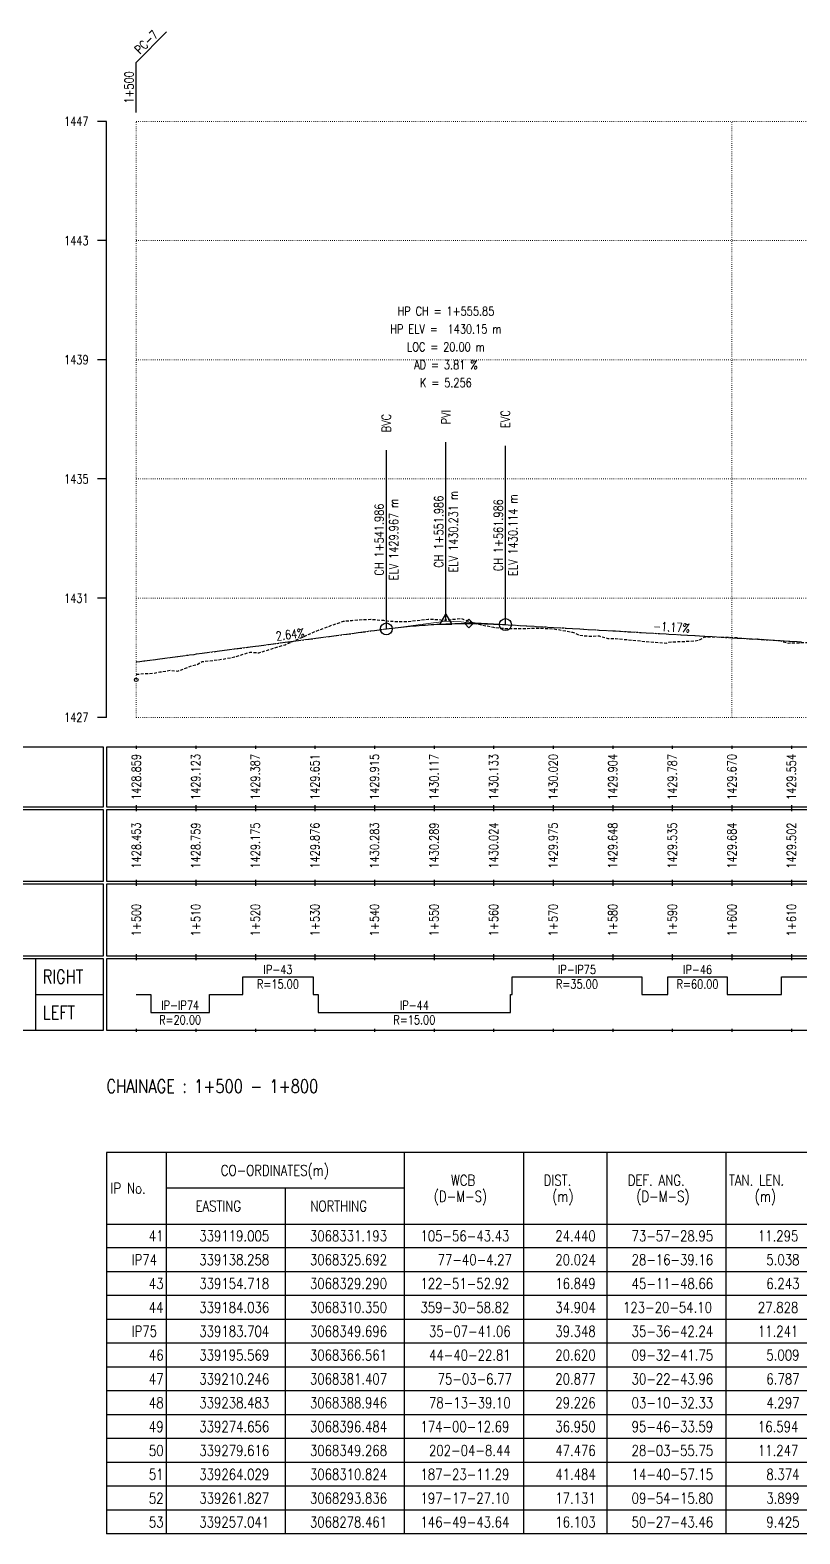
# Model space of a CAD drawing. Extents: x 337736 to 342002, y 3067251 to 3069533.
# Drawn here: x 340257.6 to 340386.8, y 3067250.7 to 3067503.1 of the extents above; entities that cross this region are included whole.
import ezdxf
from ezdxf.enums import TextEntityAlignment as Align

# ---------------------------------------------------------------- set-up
doc = ezdxf.new("R2010")
doc.units = 0
doc.header["$MEASUREMENT"] = 0
for name, pattern in [('Center', [2, 1.25, -0.25, 0.25, -0.25]), ('Dashed', [0.75, 0.5, -0.25]), ('Dot', [0.25, 0, -0.25])]:
    doc.linetypes.add(name, pattern=pattern)
for name, color, linetype, lineweight in [('Chainage Range', 7, 'Continuous', 25), ('Grids', 9, 'Dot', 13), ('PipeCulvert', 6, 'Continuous', 30), ('Vertical Alignment', 5, 'Center', 30), ('VIP Line', 2, 'Continuous', 5)]:
    doc.layers.add(name, color=color, linetype=linetype, lineweight=lineweight)
for name, color, linetype in [('Chainage_TXT', 7, 'Continuous'), ('DesignRL_TXT', 5, 'Continuous'), ('ExistRL_TXT', 3, 'Continuous'), ('GL', 3, 'Dashed'), ('Grade Text', 7, 'Continuous'), ('HC_Data', 7, 'Continuous'), ('HL Point', 2, 'Continuous'), ('Horizontal Alignment', 7, 'Continuous'), ('Remark', 7, 'Continuous'), ('Scale Line', 1, 'Continuous'), ('Title Box Text', 7, 'Continuous'), ('TitleBox', 7, 'Continuous'), ('VIP Mark', 7, 'Continuous')]:
    doc.layers.add(name, color=color, linetype=linetype)
doc.styles.get("Standard").update_dxf_attribs({"font": 'simplex.shx'})

msp = doc.modelspace()

# ---------------------------------------------------------------- linework, layer by layer
at = {"layer": 'GL', "flags": 128}
msp.add_lwpolyline([(340275.39, 3067395), (340276.02, 3067395), (340276.66, 3067395.08), (340276.81, 3067395.08), (340278.23, 3067395.14), (340279.38, 3067395.35), (340281.09, 3067395.63), (340282.37, 3067395.5), (340285.09, 3067396.52), (340285.51, 3067396.53), (340286.48, 3067397.11), (340288.96, 3067397.37), (340290.23, 3067397.55), (340291.88, 3067397.88), (340294.54, 3067398.68), (340295.39, 3067398.61), (340295.97, 3067398.57), (340297.58, 3067399.09), (340300.37, 3067399.92), (340301.77, 3067400.51), (340301.81, 3067400.53), (340305.57, 3067402.2), (340308.19, 3067403.18), (340310.18, 3067403.87), (340311.66, 3067404), (340312.66, 3067404.12), (340314.78, 3067404.19), (340315.39, 3067404.15), (340316.9, 3067404.02), (340318.11, 3067403.86), (340320.67, 3067403.8), (340324.41, 3067404.2), (340326.19, 3067404.17), (340326.8, 3067404.03), (340327.38, 3067404.08), (340329.95, 3067404.33), (340330.39, 3067404.16), (340332.31, 3067403.48), (340335.39, 3067402.85), (340336.83, 3067402.7), (340337.81, 3067402.63), (340340.84, 3067402.65), (340340.9, 3067402.65), (340340.94, 3067402.64), (340342.45, 3067402.73), (340345.42, 3067402.61), (340348.65, 3067402.02), (340349.85, 3067401.52), (340351.29, 3067401.37), (340353.1, 3067401.4), (340354.54, 3067400.99), (340355.39, 3067400.97), (340355.88, 3067400.96), (340361, 3067400.47), (340364.37, 3067400.21), (340364.78, 3067400.38), (340367.93, 3067400.51), (340369.24, 3067400.57), (340369.98, 3067400.74), (340370.84, 3067401.25), (340372.8, 3067401.23), (340375.39, 3067401.16), (340376.28, 3067401.13), (340378.77, 3067400.87), (340379.67, 3067400.91), (340383.42, 3067400.61), (340384.88, 3067400.18), (340385.13, 3067400.24), (340387.06, 3067400.27), (340389.61, 3067400.29), (340391.1, 3067400.35), (340392.41, 3067400.38), (340393.51, 3067400.78), (340395.11, 3067400.54), (340395.39, 3067400.57), (340396.73, 3067400.7), (340399.17, 3067401.66), (340403.02, 3067402.27), (340404.68, 3067402.53), (340406.26, 3067402.74), (340407.7, 3067403.51), (340409.63, 3067403.57), (340410.82, 3067403.69), (340412.35, 3067404.25), (340415.39, 3067404.35), (340416.47, 3067404.38), (340417.79, 3067405.31), (340417.87, 3067405.36), (340422.27, 3067407.3), (340424.94, 3067407.35), (340426.02, 3067407.66), (340426.74, 3067408.15), (340428.13, 3067409.42), (340429.94, 3067410.15), (340431.24, 3067410.25), (340433.21, 3067411.12), (340435.39, 3067412.27), (340437.75, 3067413.52), (340441.76, 3067416.19), (340443.46, 3067418.09), (340447.3, 3067421.84), (340451.09, 3067421.03), (340451.26, 3067421.21), (340451.46, 3067421.26), (340452.32, 3067424.27), (340455.39, 3067424.25), (340455.49, 3067424.25), (340458.05, 3067423.71), (340458.38, 3067423.58), (340459.69, 3067424.41), (340461.1, 3067425.3), (340464.17, 3067424.56), (340464.43, 3067424.61), (340465.21, 3067426.14), (340466.72, 3067427.17), (340470.34, 3067427.77), (340471.25, 3067428.25), (340472.38, 3067429.96), (340474.24, 3067430.88), (340475.39, 3067430.34), (340475.79, 3067430.15), (340477.77, 3067430.6), (340478.85, 3067431.58), (340481.47, 3067430.97), (340483.56, 3067430.99), (340484.43, 3067431.14), (340486.91, 3067431.04), (340494.09, 3067432.06), (340495.39, 3067432.2), (340496.51, 3067432.3), (340498.87, 3067432.5), (340500.37, 3067432.61), (340502.5, 3067432.88), (340502.62, 3067433.23), (340504.91, 3067433.54), (340505.7, 3067433.38), (340507.28, 3067433.98), (340509.28, 3067434.74), (340509.35, 3067434.77), (340512.54, 3067436.21), (340514, 3067437.06), (340515.32, 3067437.81), (340515.39, 3067437.85), (340518.5, 3067439.62), (340519.98, 3067440.24), (340520.34, 3067440.46), (340526.4, 3067444.41), (340528.96, 3067446.24), (340529.13, 3067446.35), (340533.15, 3067448.87), (340535.39, 3067449.84), (340535.78, 3067450.01), (340536.7, 3067450.52), (340540.04, 3067452.93), (340542.3, 3067454.42), (340543.24, 3067455.25), (340544.18, 3067455.92), (340547.32, 3067458.09), (340547.78, 3067458.51), (340548.68, 3067459.08), (340551.9, 3067460.81)], dxfattribs=at)
at = {"layer": 'Grids'}
for p, q in [((340275.39, 3067487.73), (340575.39, 3067487.73)), ((340275.39, 3067387.73), (340275.39, 3067487.73)), ((340375.39, 3067387.73), (340375.39, 3067487.73)), ((340275.39, 3067467.73), (340575.39, 3067467.73)), ((340275.39, 3067447.73), (340575.39, 3067447.73)), ((340275.39, 3067427.73), (340575.39, 3067427.73)), ((340275.39, 3067407.73), (340575.39, 3067407.73)), ((340275.39, 3067387.73), (340575.39, 3067387.73))]:
    msp.add_line(p, q, dxfattribs=at)
at = {"layer": 'HC_Data'}
for p, q in [((340280.39, 3067314.73), (340280.39, 3067302.73)), ((340320.39, 3067314.73), (340320.39, 3067302.73)), ((340340.39, 3067314.73), (340340.39, 3067302.73)), ((340354.39, 3067314.73), (340354.39, 3067302.73)), ((340374.39, 3067314.73), (340374.39, 3067302.73)), ((340320.39, 3067308.73), (340280.39, 3067308.73)), ((340300.39, 3067308.73), (340300.39, 3067302.73)), ((340270.39, 3067302.73), (340270.39, 3067250.73)), ((340280.39, 3067302.73), (340280.39, 3067250.73)), ((340300.39, 3067302.73), (340300.39, 3067250.73)), ((340320.39, 3067302.73), (340320.39, 3067250.73)), ((340340.39, 3067302.73), (340340.39, 3067250.73)), ((340354.39, 3067302.73), (340354.39, 3067250.73)), ((340374.39, 3067302.73), (340374.39, 3067250.73)), ((340502.39, 3067298.73), (340270.39, 3067298.73)), ((340502.39, 3067294.73), (340270.39, 3067294.73)), ((340502.39, 3067290.73), (340270.39, 3067290.73)), ((340502.39, 3067286.73), (340270.39, 3067286.73)), ((340502.39, 3067282.73), (340270.39, 3067282.73)), ((340502.39, 3067278.73), (340270.39, 3067278.73)), ((340502.39, 3067274.73), (340270.39, 3067274.73)), ((340502.39, 3067270.73), (340270.39, 3067270.73)), ((340502.39, 3067266.73), (340270.39, 3067266.73)), ((340502.39, 3067262.73), (340270.39, 3067262.73)), ((340502.39, 3067258.73), (340270.39, 3067258.73)), ((340502.39, 3067254.73), (340270.39, 3067254.73)), ((340502.39, 3067250.73), (340270.39, 3067250.73))]:
    msp.add_line(p, q, dxfattribs=at)
msp.add_lwpolyline([(340270.39, 3067314.73), (340270.39, 3067302.73), (340502.39, 3067302.73), (340502.39, 3067314.73), (340270.39, 3067314.73)], dxfattribs=at)
at = {"layer": 'HL Point'}
msp.add_lwpolyline([(340330.54, 3067403.48), (340331.24, 3067404.19), (340331.95, 3067403.48), (340331.24, 3067402.78), (340330.54, 3067403.48)], dxfattribs=at)
at = {"layer": 'Horizontal Alignment'}
msp.add_lwpolyline([(340275.39, 3067341.23), (340277.83, 3067341.23), (340277.83, 3067338.23), (340287.7, 3067338.23), (340287.7, 3067341.23), (340293.27, 3067341.23), (340293.27, 3067344.23), (340305.1, 3067344.23), (340305.1, 3067341.23), (340305.93, 3067341.23), (340305.93, 3067338.23), (340338.23, 3067338.23), (340338.23, 3067341.23), (340338.5, 3067341.23), (340338.5, 3067344.23), (340360.26, 3067344.23), (340360.26, 3067341.23), (340364.63, 3067341.23), (340364.63, 3067344.23), (340374.62, 3067344.23), (340374.62, 3067341.23), (340383.7, 3067341.23), (340383.7, 3067344.23), (340396.96, 3067344.23)], dxfattribs=at)
at = {"layer": 'PipeCulvert'}
msp.add_circle((340275.39, 3067394.03), 0.3, dxfattribs=at)
at = {"layer": 'Remark'}
for p, q in [((340275.39, 3067497.63), (340280.48, 3067502.73)), ((340275.39, 3067489.23), (340275.39, 3067497.63))]:
    msp.add_line(p, q, dxfattribs=at)
at = {"layer": 'Scale Line'}
for p, q in [((340270.39, 3067487.73), (340268.89, 3067487.73)), ((340270.39, 3067387.73), (340270.39, 3067487.73)), ((340270.39, 3067467.73), (340268.89, 3067467.73)), ((340270.39, 3067447.73), (340268.89, 3067447.73)), ((340270.39, 3067427.73), (340268.89, 3067427.73)), ((340270.39, 3067407.73), (340268.89, 3067407.73)), ((340270.39, 3067387.73), (340268.89, 3067387.73))]:
    msp.add_line(p, q, dxfattribs=at)
at = {"layer": 'TitleBox'}
for p, q in [((340275.39, 3067382.98), (340275.39, 3067382.48)), ((340285.39, 3067382.98), (340285.39, 3067382.48)), ((340295.39, 3067382.98), (340295.39, 3067382.48)), ((340305.39, 3067382.98), (340305.39, 3067382.48)), ((340315.39, 3067382.98), (340315.39, 3067382.48)), ((340325.39, 3067382.98), (340325.39, 3067382.48)), ((340335.39, 3067382.98), (340335.39, 3067382.48)), ((340345.39, 3067382.98), (340345.39, 3067382.48)), ((340355.39, 3067382.98), (340355.39, 3067382.48)), ((340365.39, 3067382.98), (340365.39, 3067382.48)), ((340375.39, 3067382.98), (340375.39, 3067382.48)), ((340385.39, 3067382.98), (340385.39, 3067382.48)), ((340275.39, 3067372.98), (340275.39, 3067372.48)), ((340275.39, 3067372.48), (340275.39, 3067371.98)), ((340285.39, 3067372.98), (340285.39, 3067372.48)), ((340285.39, 3067372.48), (340285.39, 3067371.98)), ((340295.39, 3067372.98), (340295.39, 3067372.48)), ((340295.39, 3067372.48), (340295.39, 3067371.98)), ((340305.39, 3067372.98), (340305.39, 3067372.48)), ((340305.39, 3067372.48), (340305.39, 3067371.98)), ((340315.39, 3067372.98), (340315.39, 3067372.48)), ((340315.39, 3067372.48), (340315.39, 3067371.98)), ((340325.39, 3067372.98), (340325.39, 3067372.48)), ((340325.39, 3067372.48), (340325.39, 3067371.98)), ((340335.39, 3067372.98), (340335.39, 3067372.48)), ((340335.39, 3067372.48), (340335.39, 3067371.98)), ((340345.39, 3067372.98), (340345.39, 3067372.48)), ((340345.39, 3067372.48), (340345.39, 3067371.98)), ((340355.39, 3067372.98), (340355.39, 3067372.48)), ((340355.39, 3067372.48), (340355.39, 3067371.98)), ((340365.39, 3067372.98), (340365.39, 3067372.48)), ((340365.39, 3067372.48), (340365.39, 3067371.98)), ((340375.39, 3067372.98), (340375.39, 3067372.48)), ((340375.39, 3067372.48), (340375.39, 3067371.98)), ((340385.39, 3067372.98), (340385.39, 3067372.48)), ((340385.39, 3067372.48), (340385.39, 3067371.98)), ((340275.39, 3067360.48), (340275.39, 3067359.98)), ((340275.39, 3067359.98), (340275.39, 3067359.48)), ((340285.39, 3067360.48), (340285.39, 3067359.98)), ((340285.39, 3067359.98), (340285.39, 3067359.48)), ((340295.39, 3067360.48), (340295.39, 3067359.98)), ((340295.39, 3067359.98), (340295.39, 3067359.48)), ((340305.39, 3067360.48), (340305.39, 3067359.98)), ((340305.39, 3067359.98), (340305.39, 3067359.48)), ((340315.39, 3067360.48), (340315.39, 3067359.98)), ((340315.39, 3067359.98), (340315.39, 3067359.48)), ((340325.39, 3067360.48), (340325.39, 3067359.98)), ((340325.39, 3067359.98), (340325.39, 3067359.48)), ((340335.39, 3067360.48), (340335.39, 3067359.98)), ((340335.39, 3067359.98), (340335.39, 3067359.48)), ((340345.39, 3067360.48), (340345.39, 3067359.98)), ((340345.39, 3067359.98), (340345.39, 3067359.48)), ((340355.39, 3067360.48), (340355.39, 3067359.98)), ((340355.39, 3067359.98), (340355.39, 3067359.48)), ((340365.39, 3067360.48), (340365.39, 3067359.98)), ((340365.39, 3067359.98), (340365.39, 3067359.48)), ((340375.39, 3067360.48), (340375.39, 3067359.98)), ((340375.39, 3067359.98), (340375.39, 3067359.48)), ((340385.39, 3067360.48), (340385.39, 3067359.98)), ((340385.39, 3067359.98), (340385.39, 3067359.48)), ((340258.56, 3067335.23), (340258.56, 3067347.23)), ((340275.39, 3067347.98), (340275.39, 3067347.48)), ((340275.39, 3067347.48), (340275.39, 3067346.98)), ((340285.39, 3067347.98), (340285.39, 3067347.48)), ((340285.39, 3067347.48), (340285.39, 3067346.98)), ((340295.39, 3067347.98), (340295.39, 3067347.48)), ((340295.39, 3067347.48), (340295.39, 3067346.98)), ((340305.39, 3067347.98), (340305.39, 3067347.48)), ((340305.39, 3067347.48), (340305.39, 3067346.98)), ((340315.39, 3067347.98), (340315.39, 3067347.48)), ((340315.39, 3067347.48), (340315.39, 3067346.98)), ((340325.39, 3067347.98), (340325.39, 3067347.48)), ((340325.39, 3067347.48), (340325.39, 3067346.98)), ((340335.39, 3067347.98), (340335.39, 3067347.48)), ((340335.39, 3067347.48), (340335.39, 3067346.98)), ((340345.39, 3067347.98), (340345.39, 3067347.48)), ((340345.39, 3067347.48), (340345.39, 3067346.98)), ((340355.39, 3067347.98), (340355.39, 3067347.48)), ((340355.39, 3067347.48), (340355.39, 3067346.98)), ((340365.39, 3067347.98), (340365.39, 3067347.48)), ((340365.39, 3067347.48), (340365.39, 3067346.98)), ((340375.39, 3067347.98), (340375.39, 3067347.48)), ((340375.39, 3067347.48), (340375.39, 3067346.98)), ((340385.39, 3067347.98), (340385.39, 3067347.48)), ((340385.39, 3067347.48), (340385.39, 3067346.98)), ((340258.56, 3067341.23), (340269.89, 3067341.23)), ((340275.39, 3067335.48), (340275.39, 3067334.98)), ((340285.39, 3067335.48), (340285.39, 3067334.98)), ((340295.39, 3067335.48), (340295.39, 3067334.98)), ((340305.39, 3067335.48), (340305.39, 3067334.98)), ((340315.39, 3067335.48), (340315.39, 3067334.98)), ((340325.39, 3067335.48), (340325.39, 3067334.98)), ((340335.39, 3067335.48), (340335.39, 3067334.98)), ((340345.39, 3067335.48), (340345.39, 3067334.98)), ((340355.39, 3067335.48), (340355.39, 3067334.98)), ((340365.39, 3067335.48), (340365.39, 3067334.98)), ((340375.39, 3067335.48), (340375.39, 3067334.98)), ((340385.39, 3067335.48), (340385.39, 3067334.98))]:
    msp.add_line(p, q, dxfattribs=at)
for points in [[(340269.89, 3067382.73), (340235.89, 3067382.73), (340235.89, 3067372.73), (340269.89, 3067372.73)], [(340270.39, 3067372.73), (340580.39, 3067372.73), (340580.39, 3067382.73), (340270.39, 3067382.73)], [(340269.89, 3067372.23), (340235.89, 3067372.23), (340235.89, 3067360.23), (340269.89, 3067360.23)], [(340270.39, 3067360.23), (340580.39, 3067360.23), (340580.39, 3067372.23), (340270.39, 3067372.23)], [(340269.89, 3067359.73), (340235.89, 3067359.73), (340235.89, 3067347.73), (340269.89, 3067347.73)], [(340270.39, 3067347.73), (340580.39, 3067347.73), (340580.39, 3067359.73), (340270.39, 3067359.73)], [(340269.89, 3067347.23), (340235.89, 3067347.23), (340235.89, 3067335.23), (340269.89, 3067335.23)], [(340270.39, 3067335.23), (340580.39, 3067335.23), (340580.39, 3067347.23), (340270.39, 3067347.23)]]:
    msp.add_lwpolyline(points, close=True, dxfattribs=at)
at = {"layer": 'Vertical Alignment'}
msp.add_lwpolyline([(340275.39, 3067397.03), (340276.02, 3067397.11), (340276.66, 3067397.2), (340276.81, 3067397.22), (340278.23, 3067397.41), (340279.38, 3067397.56), (340281.09, 3067397.78), (340282.37, 3067397.95), (340285.09, 3067398.31), (340285.51, 3067398.37), (340286.48, 3067398.49), (340288.96, 3067398.82), (340290.23, 3067398.99), (340291.88, 3067399.21), (340294.54, 3067399.56), (340295.39, 3067399.67), (340295.97, 3067399.75), (340297.58, 3067399.96), (340300.37, 3067400.33), (340301.77, 3067400.51), (340301.81, 3067400.52), (340305.57, 3067401.01), (340308.19, 3067401.36), (340310.18, 3067401.62), (340311.66, 3067401.81), (340312.66, 3067401.95), (340314.78, 3067402.23), (340315.39, 3067402.31), (340316.9, 3067402.51), (340317.38, 3067402.57), (340317.88, 3067402.63), (340318.38, 3067402.7), (340318.88, 3067402.76), (340319.38, 3067402.81), (340319.88, 3067402.87), (340320.38, 3067402.92), (340320.88, 3067402.97), (340321.38, 3067403.02), (340321.88, 3067403.07), (340322.38, 3067403.11), (340322.88, 3067403.15), (340323.38, 3067403.19), (340323.88, 3067403.23), (340324.38, 3067403.26), (340324.88, 3067403.29), (340325.38, 3067403.32), (340325.88, 3067403.35), (340326.38, 3067403.37), (340326.88, 3067403.39), (340327.38, 3067403.41), (340327.88, 3067403.43), (340328.38, 3067403.44), (340328.88, 3067403.46), (340329.38, 3067403.47), (340329.88, 3067403.48), (340330.38, 3067403.48), (340330.88, 3067403.48), (340331.38, 3067403.48), (340331.88, 3067403.48), (340332.38, 3067403.48), (340332.88, 3067403.47), (340333.38, 3067403.46), (340333.88, 3067403.45), (340334.38, 3067403.44), (340334.88, 3067403.42), (340335.38, 3067403.4), (340335.88, 3067403.38), (340336.38, 3067403.36), (340336.88, 3067403.33), (340337.38, 3067403.3), (340337.38, 3067403.3), (340337.81, 3067403.28), (340340.84, 3067403.1), (340340.9, 3067403.1), (340340.94, 3067403.1), (340342.45, 3067403.01), (340345.42, 3067402.84), (340348.65, 3067402.65), (340349.85, 3067402.58), (340351.29, 3067402.49), (340353.1, 3067402.39), (340354.54, 3067402.3), (340355.39, 3067402.25), (340355.88, 3067402.23), (340361, 3067401.93), (340364.37, 3067401.73), (340364.78, 3067401.71), (340367.93, 3067401.52), (340369.24, 3067401.45), (340369.98, 3067401.4), (340370.84, 3067401.35), (340372.8, 3067401.24), (340375.39, 3067401.09), (340376.28, 3067401.03), (340378.77, 3067400.89), (340379.67, 3067400.84), (340383.42, 3067400.62), (340384.88, 3067400.53), (340385.13, 3067400.52), (340387.06, 3067400.4)], dxfattribs=at)
at = {"layer": 'VIP Line'}
msp.add_lwpolyline([(340275.39, 3067397.03), (340276.02, 3067397.11), (340276.66, 3067397.2), (340276.81, 3067397.22), (340278.23, 3067397.41), (340279.38, 3067397.56), (340281.09, 3067397.78), (340282.37, 3067397.95), (340285.09, 3067398.31), (340285.51, 3067398.37), (340286.48, 3067398.49), (340288.96, 3067398.82), (340290.23, 3067398.99), (340291.88, 3067399.21), (340294.54, 3067399.56), (340295.39, 3067399.67), (340295.97, 3067399.75), (340297.58, 3067399.96), (340300.37, 3067400.33), (340301.77, 3067400.51), (340301.81, 3067400.52), (340305.57, 3067401.01), (340308.19, 3067401.36), (340310.18, 3067401.62), (340311.66, 3067401.81), (340312.66, 3067401.95), (340314.78, 3067402.23), (340315.39, 3067402.31), (340316.9, 3067402.51), (340318.11, 3067402.67), (340320.67, 3067403), (340324.41, 3067403.5), (340326.19, 3067403.73), (340326.8, 3067403.81), (340327.38, 3067403.89), (340329.95, 3067403.74), (340330.39, 3067403.71), (340332.31, 3067403.6), (340335.39, 3067403.42), (340336.83, 3067403.34), (340337.81, 3067403.28), (340340.84, 3067403.1), (340340.9, 3067403.1), (340340.94, 3067403.1), (340342.45, 3067403.01), (340345.42, 3067402.84), (340348.65, 3067402.65), (340349.85, 3067402.58), (340351.29, 3067402.49), (340353.1, 3067402.39), (340354.54, 3067402.3), (340355.39, 3067402.25), (340355.88, 3067402.23), (340361, 3067401.93), (340364.37, 3067401.73), (340364.78, 3067401.71), (340367.93, 3067401.52), (340369.24, 3067401.45), (340369.98, 3067401.4), (340370.84, 3067401.35), (340372.8, 3067401.24), (340375.39, 3067401.09), (340376.28, 3067401.03), (340378.77, 3067400.89), (340379.67, 3067400.84), (340383.42, 3067400.62), (340384.88, 3067400.53), (340385.13, 3067400.52), (340387.06, 3067400.4)], dxfattribs=at)
at = {"layer": 'VIP Mark'}
for p, q in [((340317.38, 3067402.57), (340317.38, 3067432.57)), ((340327.38, 3067403.89), (340327.38, 3067433.89)), ((340337.38, 3067403.3), (340337.38, 3067433.3))]:
    msp.add_line(p, q, dxfattribs=at)
msp.add_lwpolyline([(340326.38, 3067403.31), (340327.38, 3067405.04), (340328.38, 3067403.31), (340326.38, 3067403.31)], dxfattribs=at)
for centre in [(340337.38, 3067403.3), (340317.38, 3067402.57)]:
    msp.add_circle(centre, 1, dxfattribs=at)

# ---------------------------------------------------------------- texts
at = {"width": 0.8}
for s, p in [('1447', (340267.39, 3067487.73)), ('1443', (340267.39, 3067467.73)), ('1439', (340267.39, 3067447.73)), ('1435', (340267.39, 3067427.73)), ('1431', (340267.39, 3067407.73)), ('1427', (340267.39, 3067387.73))]:
    msp.add_text(s, height=1.5, dxfattribs=at).set_placement(p, align=Align.MIDDLE_RIGHT)
at = {"layer": 'Chainage Range', "width": 0.8}
msp.add_text('CHAINAGE : 1+500 - 1+800', height=2.25, dxfattribs=at).set_placement((340270.39, 3067324.73))
at = {"layer": 'Chainage_TXT', "width": 0.8}
for s, p in [('1+500', (340275.39, 3067353.73)), ('1+510', (340285.39, 3067353.73)), ('1+520', (340295.39, 3067353.73)), ('1+530', (340305.39, 3067353.73)), ('1+540', (340315.39, 3067353.73)), ('1+550', (340325.39, 3067353.73)), ('1+560', (340335.39, 3067353.73)), ('1+570', (340345.39, 3067353.73)), ('1+580', (340355.39, 3067353.73)), ('1+590', (340365.39, 3067353.73)), ('1+600', (340375.39, 3067353.73)), ('1+610', (340385.39, 3067353.73))]:
    msp.add_text(s, height=1.5, rotation=90, dxfattribs=at).set_placement(p, align=Align.MIDDLE_CENTER)
at = {"layer": 'DesignRL_TXT', "width": 0.8}
for s, p in [('1428.859', (340275.39, 3067377.73)), ('1429.123', (340285.39, 3067377.73)), ('1429.387', (340295.39, 3067377.73)), ('1429.651', (340305.39, 3067377.73)), ('1429.915', (340315.39, 3067377.73)), ('1430.117', (340325.39, 3067377.73)), ('1430.133', (340335.39, 3067377.73)), ('1430.020', (340345.39, 3067377.73)), ('1429.904', (340355.39, 3067377.73)), ('1429.787', (340365.39, 3067377.73)), ('1429.670', (340375.39, 3067377.73)), ('1429.554', (340385.39, 3067377.73))]:
    msp.add_text(s, height=1.5, rotation=90, dxfattribs=at).set_placement(p, align=Align.MIDDLE_CENTER)
at = {"layer": 'ExistRL_TXT', "width": 0.8}
for s, p in [('1428.453', (340275.39, 3067366.23)), ('1428.759', (340285.39, 3067366.23)), ('1429.175', (340295.39, 3067366.23)), ('1429.876', (340305.39, 3067366.23)), ('1430.283', (340315.39, 3067366.23)), ('1430.289', (340325.39, 3067366.23)), ('1430.024', (340335.39, 3067366.23)), ('1429.975', (340345.39, 3067366.23)), ('1429.648', (340355.39, 3067366.23)), ('1429.535', (340365.39, 3067366.23)), ('1429.684', (340375.39, 3067366.23)), ('1429.502', (340385.39, 3067366.23))]:
    msp.add_text(s, height=1.5, rotation=90, dxfattribs=at).set_placement(p, align=Align.MIDDLE_CENTER)
at = {"layer": 'Grade Text', "width": 0.8}
for s, rotation, p in [('2.64%', 7.5131, (340301.39, 3067400.46)), ('-1.17%', 356.6597, (340365.2, 3067401.68))]:
    msp.add_text(s, height=1.5, rotation=rotation, dxfattribs=at).set_placement(p, align=Align.BOTTOM_CENTER)
at = {"layer": 'HC_Data', "width": 0.8}
for s, p in [('CO-ORDINATES(m)', (340289.59, 3067310.83)), ('WCB', (340328.23, 3067309.18)), ('DIST.', (340343.79, 3067309.18)), ('DEF. ANG.', (340357.91, 3067309.18)), ('TAN. LEN.', (340374.91, 3067309.18)), ('IP No.', (340271.07, 3067307.83)), ('(D-M-S)', (340325.35, 3067306.48)), ('(m)', (340345.23, 3067306.48)), ('(D-M-S)', (340359.35, 3067306.48)), ('(m)', (340379.23, 3067306.48)), ('EASTING', (340285.35, 3067304.83)), ('NORTHING', (340304.63, 3067304.83)), ('41', (340277.51, 3067299.83)), ('339119.005', (340285.99, 3067299.83)), ('3068331.193', (340304.55, 3067299.83)), ('105-56-43.43', (340323.11, 3067299.83)), ('24.440', (340345.75, 3067299.83)), ('73-57-28.95', (340358.55, 3067299.83)), ('11.295', (340379.75, 3067299.83)), ('IP74', (340274.63, 3067295.83)), ('339138.258', (340285.99, 3067295.83)), ('3068325.692', (340304.55, 3067295.83)), ('77-40-4.27', (340325.99, 3067295.83)), ('20.024', (340345.75, 3067295.83)), ('28-16-39.16', (340358.55, 3067295.83)), ('5.038', (340381.19, 3067295.83)), ('43', (340277.51, 3067291.83)), ('339154.718', (340285.99, 3067291.83)), ('3068329.290', (340304.55, 3067291.83)), ('122-51-52.92', (340323.11, 3067291.83)), ('16.849', (340345.75, 3067291.83)), ('45-11-48.66', (340358.55, 3067291.83)), ('6.243', (340381.19, 3067291.83)), ('44', (340277.51, 3067287.83)), ('339184.036', (340285.99, 3067287.83)), ('3068310.350', (340304.55, 3067287.83)), ('359-30-58.82', (340323.11, 3067287.83)), ('34.904', (340345.75, 3067287.83)), ('123-20-54.10', (340357.11, 3067287.83)), ('27.828', (340379.75, 3067287.83)), ('IP75', (340274.63, 3067283.83)), ('339183.704', (340285.99, 3067283.83)), ('3068349.696', (340304.55, 3067283.83)), ('35-07-41.06', (340324.55, 3067283.83)), ('39.348', (340345.75, 3067283.83)), ('35-36-42.24', (340358.55, 3067283.83)), ('11.241', (340379.75, 3067283.83)), ('46', (340277.51, 3067279.83)), ('339195.569', (340285.99, 3067279.83)), ('3068366.561', (340304.55, 3067279.83)), ('44-40-22.81', (340324.55, 3067279.83)), ('20.620', (340345.75, 3067279.83)), ('09-32-41.75', (340358.55, 3067279.83)), ('5.009', (340381.19, 3067279.83)), ('47', (340277.51, 3067275.83)), ('339210.246', (340285.99, 3067275.83)), ('3068381.407', (340304.55, 3067275.83)), ('75-03-6.77', (340325.99, 3067275.83)), ('20.877', (340345.75, 3067275.83)), ('30-22-43.96', (340358.55, 3067275.83)), ('6.787', (340381.19, 3067275.83)), ('48', (340277.51, 3067271.83)), ('339238.483', (340285.99, 3067271.83)), ('3068388.946', (340304.55, 3067271.83)), ('78-13-39.10', (340324.55, 3067271.83)), ('29.226', (340345.75, 3067271.83)), ('03-10-32.33', (340358.55, 3067271.83)), ('4.297', (340381.19, 3067271.83)), ('49', (340277.51, 3067267.83)), ('339274.656', (340285.99, 3067267.83)), ('3068396.484', (340304.55, 3067267.83)), ('174-00-12.69', (340323.11, 3067267.83)), ('36.950', (340345.75, 3067267.83)), ('95-46-33.59', (340358.55, 3067267.83)), ('16.594', (340379.75, 3067267.83)), ('50', (340277.51, 3067263.83)), ('339279.616', (340285.99, 3067263.83)), ('3068349.268', (340304.55, 3067263.83)), ('202-04-8.44', (340324.55, 3067263.83)), ('47.476', (340345.75, 3067263.83)), ('28-03-55.75', (340358.55, 3067263.83)), ('11.247', (340379.75, 3067263.83)), ('51', (340277.51, 3067259.83)), ('339264.029', (340285.99, 3067259.83)), ('3068310.824', (340304.55, 3067259.83)), ('187-23-11.29', (340323.11, 3067259.83)), ('41.484', (340345.75, 3067259.83)), ('14-40-57.15', (340358.55, 3067259.83)), ('8.374', (340381.19, 3067259.83)), ('52', (340277.51, 3067255.83)), ('339261.827', (340285.99, 3067255.83)), ('3068293.836', (340304.55, 3067255.83)), ('197-17-27.10', (340323.11, 3067255.83)), ('17.131', (340345.75, 3067255.83)), ('09-54-15.80', (340358.55, 3067255.83)), ('3.899', (340381.19, 3067255.83)), ('53', (340277.51, 3067251.83)), ('339257.041', (340285.99, 3067251.83)), ('3068278.461', (340304.55, 3067251.83)), ('146-49-43.64', (340323.11, 3067251.83)), ('16.103', (340345.75, 3067251.83)), ('50-27-43.46', (340358.55, 3067251.83)), ('9.425', (340381.19, 3067251.83))]:
    msp.add_text(s, height=1.8, dxfattribs=at).set_placement(p)
at = {"layer": 'Horizontal Alignment', "width": 0.8}
for s, p in [('IP-43', (340299.18, 3067344.23)), ('IP-IP75', (340349.38, 3067344.23)), ('IP-46', (340369.63, 3067344.23)), ('IP-IP74', (340282.76, 3067338.23)), ('IP-44', (340322.08, 3067338.23))]:
    msp.add_text(s, height=1.5, dxfattribs=at).set_placement(p, align=Align.BOTTOM_CENTER)
for s, p in [('R=15.00', (340299.18, 3067343.73)), ('R=35.00', (340349.38, 3067343.73)), ('R=60.00', (340369.63, 3067343.73)), ('R=20.00', (340282.76, 3067337.73)), ('R=15.00', (340322.08, 3067337.73))]:
    msp.add_text(s, height=1.5, dxfattribs=at).set_placement(p, align=Align.TOP_CENTER)
at = {"layer": 'Remark', "width": 0.8}
for s, rotation, p in [('PC-7', 45, (340277.94, 3067500.18)), ('1+500', 90, (340275.39, 3067493.43))]:
    msp.add_text(s, height=1.5, rotation=rotation, dxfattribs=at).set_placement(p, align=Align.BOTTOM_CENTER)
at = {"layer": 'Title Box Text', "width": 0.8}
for s, p in [('RIGHT', (340259.69, 3067343.11)), ('LEFT', (340259.69, 3067337.11))]:
    msp.add_text(s, height=2.25, dxfattribs=at).set_placement(p)
at = {"layer": 'VIP Mark', "width": 0.8}
for s, p in [('HP CH = 1+555.85', (340327.38, 3067455.89)), ('HP ELV =  1430.15 m', (340327.38, 3067452.89)), ('LOC = 20.00 m', (340327.38, 3067449.89)), ('AD = 3.81 %', (340327.38, 3067446.89)), ('K = 5.256', (340327.38, 3067443.89))]:
    msp.add_text(s, height=1.5, dxfattribs=at).set_placement(p, align=Align.MIDDLE_CENTER)
for s, p in [('PVI', (340327.38, 3067436.89)), ('EVC', (340337.38, 3067436.3)), ('BVC', (340317.38, 3067435.57))]:
    msp.add_text(s, height=1.5, rotation=90, dxfattribs=at).set_placement(p, align=Align.MIDDLE_LEFT)
for s, p in [('ELV 1429.967 m', (340317.88, 3067417.57)), ('ELV 1430.231 m', (340327.88, 3067418.89)), ('ELV 1430.114 m', (340337.88, 3067418.3))]:
    msp.add_text(s, height=1.5, rotation=90, dxfattribs=at).set_placement(p, align=Align.TOP_CENTER)
for s, p in [('CH 1+551.986', (340327.38, 3067418.89)), ('CH 1+561.986', (340337.38, 3067418.3)), ('CH 1+541.986', (340317.38, 3067417.57))]:
    msp.add_text(s, height=1.5, rotation=90, dxfattribs=at).set_placement(p, align=Align.BOTTOM_CENTER)

doc.saveas('drawing.dxf')
